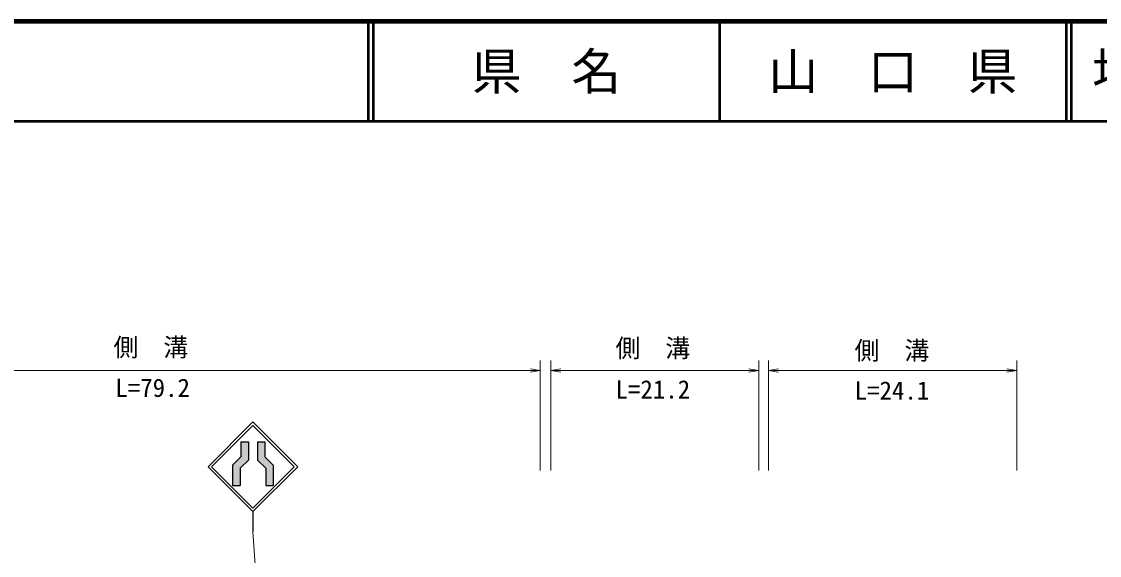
# Model space of a CAD drawing. Units: millimetres at full size, sheet at 1:1000; details may follow other scales. Extents: x 40000 to 680000, y 20000 to 380000.
# Drawn here: x 262968 to 371100, y 326468 to 380000 of the extents above; entities that cross this region are included whole.
import ezdxf
from ezdxf.enums import TextEntityAlignment as Align

# ---------------------------------------------------------------- set-up
doc = ezdxf.new("R2010")
doc.units = ezdxf.units.MM
doc.header["$LTSCALE"] = 1000
for name, color, linetype, lineweight in [('M-BGD', 7, 'Continuous', 13), ('M-STR-HTXT', 7, 'Continuous', 13), ('M-TTL', 2, 'Continuous', 140), ('M-TTL-LINE', 7, 'Continuous', 50)]:
    doc.layers.add(name, color=color, linetype=linetype, lineweight=lineweight)
doc.layers.add('M-TTL-TXT', color=7, linetype='Continuous')
doc.styles.add('ＭＳ ゴシック', font='')
doc.styles.get('ＭＳ ゴシック').set_extended_font_data('MS Gothic')

# ---------------------------------------------------------------- blocks, each defined once
blk = doc.blocks.new('open_arrow')
at = {"color": 0, "linetype": 'Continuous', "lineweight": -2}
blk.add_lwpolyline([(7.5, 1.25), (0, 0), (7.5, -1.25)], dxfattribs=at)

msp = doc.modelspace()

# ---------------------------------------------------------------- hatches: boundary and pattern name
at = {"layer": 'M-BGD'}
for points in [[(284969, 336346), (284969, 337857), (285719, 337857), (285719, 336036), (284885, 335202), (284885, 333494), (284135, 333494), (284135, 335513)], [(286635, 337857), (287385, 337857), (287385, 336346), (288219, 335513), (288219, 333494), (287469, 333494), (287469, 335202), (286635, 336035)]]:
    msp.add_hatch(color=256, dxfattribs=at).paths.add_polyline_path(points)

# ---------------------------------------------------------------- linework, layer by layer
at = {"layer": 'M-BGD', "lineweight": 25}
for p, q in [((281678, 335358), (286178, 339858)), ((290678, 335358), (286178, 339858)), ((282031, 335358), (286178, 339505)), ((290325, 335358), (286178, 339505)), ((284969, 337857), (284969, 336346)), ((284969, 337857), (285719, 337857)), ((285719, 337857), (285719, 336036)), ((286635, 337857), (286635, 336035)), ((286635, 337857), (287385, 337857)), ((287385, 337857), (287385, 336346)), ((284135, 335513), (284969, 336346)), ((288219, 335513), (287385, 336346)), ((281678, 335358), (286178, 330857)), ((282031, 335358), (286178, 331211)), ((284135, 335513), (284135, 333494)), ((284885, 335202), (285719, 336036)), ((286178, 331211), (290325, 335358)), ((286178, 330858), (290678, 335358)), ((287469, 335202), (286635, 336035)), ((288219, 335513), (288219, 333494)), ((284885, 335202), (284885, 333494)), ((287469, 335202), (287469, 333494)), ((284135, 333494), (284885, 333494)), ((287469, 333494), (288219, 333494)), ((286178, 330857), (286178, 328857))]:
    msp.add_line(p, q, dxfattribs=at)
at = {"layer": 'M-BGD'}
msp.add_line((287995, 301127), (286178, 328857), dxfattribs=at)
at = {"layer": 'M-STR-HTXT'}
for p, q in [((236907, 345000), (315009, 345000)), ((315009, 335000), (315009, 346000)), ((316055, 335000), (316055, 346000)), ((316055, 345000), (336916, 345000)), ((336916, 335000), (336916, 346000)), ((337898, 335000), (337898, 346000)), ((337898, 345000), (362823, 345000)), ((362823, 335000), (362823, 346000))]:
    msp.add_line(p, q, dxfattribs=at)
at = {"layer": 'M-TTL'}
msp.add_line((680000, 380000), (40000, 380000), dxfattribs=at)
at = {"layer": 'M-TTL-LINE'}
for p, q in [((297750, 380000), (297750, 370000)), ((298250, 380000), (298250, 370000)), ((333000, 380000), (333000, 370000)), ((367750, 380000), (367750, 370000)), ((368250, 380000), (368250, 370000)), ((40000, 370000), (680000, 370000))]:
    msp.add_line(p, q, dxfattribs=at)

# ---------------------------------------------------------------- block references
at = {"layer": 'M-STR-HTXT', "xscale": 133, "yscale": 133, "rotation": 180}
for p in [(315009, 345000), (336916, 345000), (362823, 345000)]:
    msp.add_blockref('open_arrow', p, dxfattribs=at)
at = {"layer": 'M-STR-HTXT', "xscale": 133, "yscale": 133}
for p in [(316055, 345000), (337898, 345000)]:
    msp.add_blockref('open_arrow', p, dxfattribs=at)

# ---------------------------------------------------------------- texts
at = {"layer": 'M-STR-HTXT', "style": 'ＭＳ ゴシック'}
for p in [(275942, 347337), (326298, 347257), (350285, 347015)]:
    msp.add_text('側\u3000溝', height=1833, dxfattribs=at).set_placement(p, align=Align.MIDDLE_CENTER)
for s, p in [('L=79.2', (276119, 341815)), ('L=21.2', (326298, 341654)), ('L=24.1', (350285, 341542))]:
    msp.add_text(s, height=1833, dxfattribs=at).set_placement(p, align=Align.BOTTOM_CENTER)
at = {"layer": 'M-TTL-TXT', "style": 'ＭＳ ゴシック'}
for s, p in [('県\u3000名', (315625, 375000)), ('山\u3000口\u3000県', (350375, 375000))]:
    msp.add_text(s, height=3666, dxfattribs=at).set_placement(p, align=Align.MIDDLE_CENTER)
msp.add_text('地 名', height=3666, dxfattribs=at).set_placement((370380, 375000), align=Align.MIDDLE_LEFT)

doc.saveas('drawing.dxf')
